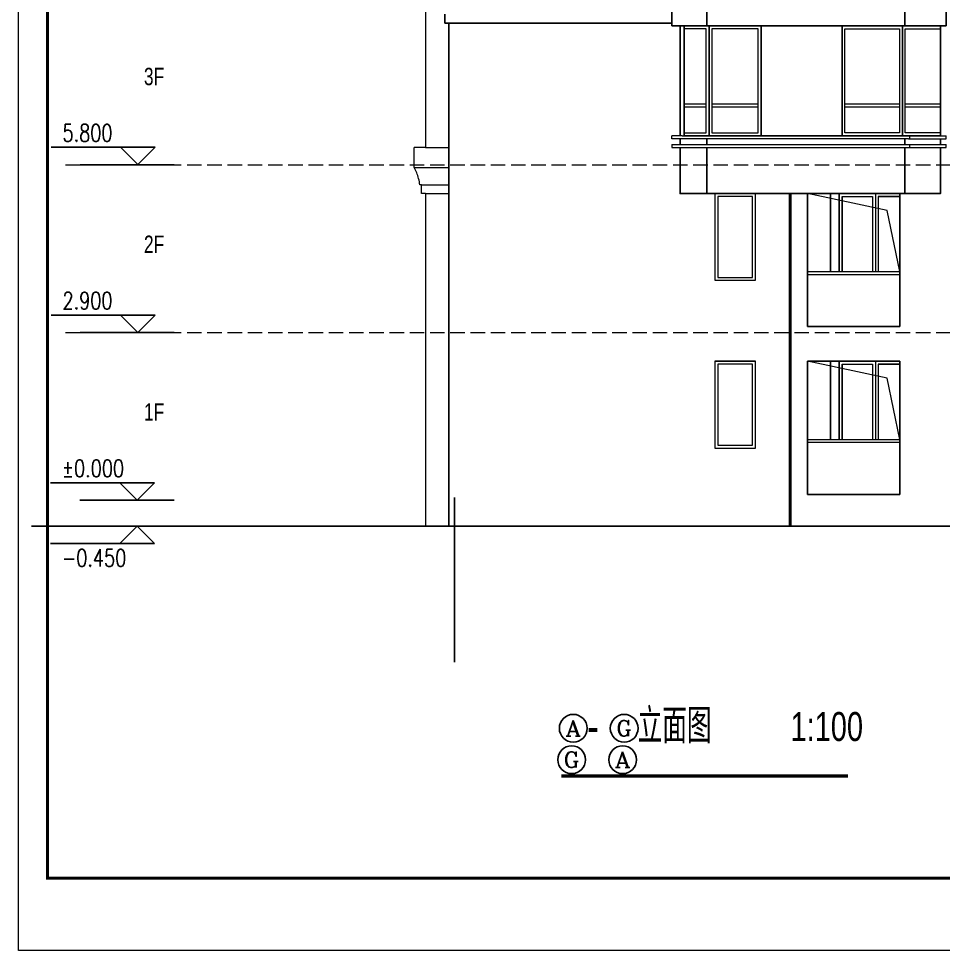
# Model space of a CAD drawing. Extents: x 1332633 to 1595679, y 264824 to 640777.
# Drawn here: x 1510891 to 1526876, y 266346 to 282454 of the extents above; entities that cross this region are included whole.
import ezdxf
from ezdxf.enums import TextEntityAlignment as Align

# ---------------------------------------------------------------- set-up
doc = ezdxf.new("R2010")
doc.units = 0
doc.header["$LTSCALE"] = 1000
doc.header["$MEASUREMENT"] = 0
doc.linetypes.add('DASH', pattern=[0.35, 0.25, -0.1])
doc.linetypes.add('DOTE', pattern=[2.42, 2, -0.2, 0.02, -0.2])
for name, color, linetype, lineweight in [('_公共_图框', 4, 'CONTINUOUS', 5), ('DOTE', 1, 'DOTE', 13), ('PUB_TEXT', 7, 'CONTINUOUS', 13), ('WINDOW', 4, 'CONTINUOUS', 13), ('木头', 44, 'CONTINUOUS', 13)]:
    doc.layers.add(name, color=color, linetype=linetype, lineweight=lineweight)
for name, color, linetype in [('A-Balcony(建筑阳台)', 32, 'CONTINUOUS'), ('A-Hz1汉字注明（平、立面、房间名称等）', 7, 'CONTINUOUS'), ('A-Wall(建筑墙)', 255, 'CONTINUOUS'), ('A-WALL_建筑墙_', 255, 'CONTINUOUS'), ('AXIS', 3, 'CONTINUOUS'), ('AXIS_TEXT', 7, 'CONTINUOUS'), ('DIM_ELEV', 3, 'CONTINUOUS'), ('PUB_DIM', 3, 'CONTINUOUS')]:
    doc.layers.add(name, color=color, linetype=linetype)
doc.styles.add('_TCH_AXIS', font='COMPLEX', dxfattribs={"bigfont": 'GBCBIG'})
doc.styles.add('_TCH_DIM', font='SIMPLEX', dxfattribs={"width": 0.8, "bigfont": 'HZTXT'})
doc.styles.add('sunyat', font='3yromanc.shx', dxfattribs={"width": 0.75, "bigfont": '3yhztxt.shx'})
doc.styles.add('图框文字', font='SIMKAI.TTF')

# ---------------------------------------------------------------- blocks, each defined once
blk = doc.blocks.new('qqwqw')
at = {"layer": '_公共_图框'}
blk.add_lwpolyline([(-63075, 0), (0, 0), (0, 29700), (-63075, 29700)], close=True, dxfattribs=at)
at = {"layer": '_公共_图框', "const_width": 50}
blk.add_lwpolyline([(-61825, 500), (-500, 500), (-500, 29200), (-61825, 29200)], close=True, dxfattribs=at)
at = {"layer": '_公共_图框', "style": '图框文字'}
for tag, height, p in [('建设单位', 250, (-2500, 19150)), ('合作单位', 250, (-2527, 16842)), ('项目名称', 250, (-2500, 15150)), ('项目编号', 250, (-2500, 13150)), ('建筑', 175, (-1300, 2800)), ('方案深化', 175, (-1300, 2450)), ('1:100', 175, (-1300, 2100)), ('20090705', 175, (-1300, 1750)), ('图号', 175, (-1300, 1225))]:
    blk.add_attdef(tag, text='', height=height, dxfattribs=at).set_placement(p, align=Align.MIDDLE_CENTER)
blk = doc.blocks.new('hdshtg')
at = {"layer": 'A-Wall(建筑墙)'}
for p, q in [((1403201, 193775), (1403201, 193275)), ((1407731, 193775), (1403201, 193775)), ((1403801, 193775), (1403801, 193275)), ((1407225, 193775), (1407225, 193275)), ((1407731, 193775), (1407942, 193775)), ((1407942, 193775), (1407942, 193275)), ((1403342, 193275), (1403201, 193275)), ((1403342, 193275), (1403342, 191375)), ((1403550, 193275), (1403342, 193275)), ((1404742, 193275), (1406142, 193275)), ((1406142, 193275), (1406142, 191375)), ((1406142, 193275), (1407292, 193275)), ((1407184, 193275), (1407184, 191375)), ((1407292, 193275), (1407313, 193275)), ((1407313, 193275), (1407842, 193275)), ((1407842, 193275), (1407907, 193275)), ((1407842, 193225), (1407842, 193275)), ((1407842, 191925), (1407842, 193225)), ((1407907, 193275), (1407942, 193275)), ((1407842, 191875), (1407842, 191925)), ((1407842, 191425), (1407842, 191875)), ((1404742, 191375), (1407842, 191375)), ((1407842, 191425), (1407842, 191375)), ((1403342, 191325), (1403342, 191225)), ((1403801, 191325), (1403801, 191225)), ((1407225, 191325), (1407225, 191225)), ((1407842, 191325), (1407842, 191225)), ((1403342, 191175), (1403342, 190875)), ((1407842, 191175), (1407842, 190875))]:
    blk.add_line(p, q, dxfattribs=at)
for points in [[(1403413, 193275), (1403413, 191375), (1404742, 191375), (1404742, 193275), (1403413, 193275)], [(1403842, 193275), (1403842, 191375), (1404742, 191375), (1404742, 193275), (1403842, 193275)]]:
    blk.add_lwpolyline(points, dxfattribs=at)
at = {"layer": 'WINDOW'}
for p, q in [((1406187, 193225), (1406364, 193225)), ((1406187, 191925), (1406187, 193225)), ((1406364, 193225), (1406410, 193225)), ((1406410, 193225), (1407134, 193225)), ((1407134, 193225), (1407134, 191925)), ((1407233, 193225), (1407842, 193225)), ((1407233, 191925), (1407233, 193225)), ((1403413, 191925), (1403792, 191925)), ((1403413, 191875), (1403792, 191875)), ((1403892, 191925), (1404692, 191925)), ((1403892, 191875), (1404692, 191875)), ((1406187, 191925), (1406364, 191925)), ((1406187, 191875), (1406187, 191925)), ((1406187, 191425), (1406187, 191875)), ((1406187, 191875), (1406364, 191875)), ((1406364, 191925), (1406410, 191925)), ((1406364, 191875), (1406410, 191875)), ((1406410, 191925), (1407134, 191925)), ((1406410, 191875), (1407134, 191875)), ((1407134, 191925), (1407134, 191875)), ((1407134, 191875), (1407134, 191425)), ((1407233, 191925), (1407842, 191925)), ((1407233, 191875), (1407233, 191925)), ((1407233, 191425), (1407233, 191875)), ((1407233, 191875), (1407842, 191875)), ((1406364, 191425), (1406187, 191425)), ((1406410, 191425), (1406364, 191425)), ((1407134, 191425), (1406410, 191425)), ((1407842, 191425), (1407233, 191425))]:
    blk.add_line(p, q, dxfattribs=at)
at = {"layer": 'WINDOW', "color": 8}
for p, q in [((1403201, 191375), (1403200, 191375)), ((1403201, 191325), (1403201, 191375)), ((1403377, 191375), (1403201, 191375)), ((1403377, 191375), (1403550, 191375)), ((1404913, 191375), (1405408, 191375)), ((1405408, 191375), (1405507, 191375)), ((1405507, 191375), (1406142, 191375)), ((1406142, 191375), (1407292, 191375)), ((1407292, 191375), (1407314, 191375)), ((1407314, 191325), (1407314, 191375)), ((1407314, 191375), (1407842, 191375)), ((1407842, 191375), (1407907, 191375)), ((1407907, 191375), (1407942, 191375)), ((1407942, 191325), (1407942, 191375)), ((1407942, 191375), (1407942, 191375)), ((1403744, 191325), (1403201, 191325)), ((1403201, 191225), (1403342, 191225)), ((1403201, 191225), (1403201, 191175)), ((1403342, 191225), (1403744, 191225)), ((1407292, 191325), (1403744, 191325)), ((1403744, 191225), (1407313, 191225)), ((1403801, 191225), (1403801, 191225)), ((1407292, 191325), (1407942, 191325)), ((1407313, 191225), (1407314, 191225)), ((1407314, 191175), (1407314, 191225)), ((1407314, 191225), (1407942, 191225)), ((1407942, 191175), (1407942, 191225)), ((1407942, 191225), (1407942, 191225)), ((1403201, 191175), (1403342, 191175)), ((1403342, 191175), (1403744, 191175)), ((1403744, 191175), (1407313, 191175)), ((1403801, 191175), (1403801, 191175)), ((1407313, 191175), (1407314, 191175)), ((1407314, 191175), (1407942, 191175)), ((1407942, 191175), (1407942, 191175))]:
    blk.add_line(p, q, dxfattribs=at)
at = {"layer": 'WINDOW'}
for points in [[(1403413, 193225), (1403413, 191425), (1403792, 191425), (1403792, 193225)], [(1403892, 193225), (1403892, 191425), (1404692, 191425), (1404692, 193225)]]:
    blk.add_lwpolyline(points, close=True, dxfattribs=at)

msp = doc.modelspace()

# ---------------------------------------------------------------- linework, layer by layer
at = {"layer": 'A-Balcony(建筑阳台)'}
for p, q in [((1524926, 279430), (1524926, 278080)), ((1524926, 276530), (1524926, 275180))]:
    msp.add_line(p, q, dxfattribs=at)
at = {"layer": 'A-Hz1汉字注明（平、立面、房间名称等）', "const_width": 60, "elevation": 0}
msp.add_lwpolyline([(1520274, 269362), (1525226, 269362)], dxfattribs=at)
at = {"layer": 'A-Wall(建筑墙)'}
for p, q in [((1518326, 282379, 0), (1518326, 273679, 0)), ((1522785, 280230, 0), (1522785, 279430, 0)), ((1526208, 280230, 0), (1526208, 279430, 0))]:
    msp.add_line(p, q, dxfattribs=at)
at = {"layer": 'A-Wall(建筑墙)', "elevation": 0}
msp.add_lwpolyline([(1522326, 279929), (1522326, 279430), (1526826, 279430), (1526826, 279929)], dxfattribs=at)
at = {"layer": 'A-WALL_建筑墙_'}
for p, q in [((1518256, 282379, 0), (1518256, 282529, 0)), ((1522185, 282379, 0), (1518256, 282379, 0)), ((1518326, 282379, 0), (1518326, 273679, 0)), ((1524226, 273680), (1524226, 279430)), ((1524526, 277130), (1524526, 279430)), ((1526126, 279430), (1526126, 278080)), ((1526126, 277130), (1526126, 279430)), ((1518326, 277529, 0), (1518326, 276529, 0)), ((1524526, 277130), (1526126, 277130)), ((1524526, 276530), (1526126, 276530)), ((1524526, 274230), (1524526, 276530)), ((1526126, 274230), (1526126, 276530)), ((1518326, 274629, 0), (1518326, 273679, 0)), ((1524526, 274230), (1526126, 274230)), ((1538335, 273679, 0), (1511111, 273679, 0))]:
    msp.add_line(p, q, dxfattribs=at)
at = {"layer": 'A-WALL_建筑墙_', "const_width": 50}
msp.add_lwpolyline([(1524226, 273680), (1524226, 279430)], dxfattribs=at)
at = {"layer": 'AXIS'}
msp.add_line((1518426, 274174), (1518426, 271328), dxfattribs=at)
at = {"layer": 'DIM_ELEV'}
for p, q in [((1513252, 280230, 0), (1511452, 280230, 0)), ((1512952, 279930, 0), (1512652, 280230, 0)), ((1512952, 279930, 0), (1513252, 280230, 0)), ((1513582, 279929, 0), (1511957, 279929, 0)), ((1513252, 277330, 0), (1511452, 277330, 0)), ((1512952, 277030, 0), (1512652, 277330, 0)), ((1512952, 277030, 0), (1513252, 277330, 0)), ((1513582, 277029, 0), (1511957, 277029, 0)), ((1513242, 274430, 0), (1511442, 274430, 0)), ((1512942, 274130, 0), (1512642, 274430, 0)), ((1512942, 274130, 0), (1513242, 274430, 0)), ((1513578, 274129, 0), (1511947, 274129, 0)), ((1512947, 273679, 0), (1511947, 273679, 0)), ((1512942, 273679, 0), (1512642, 273379, 0)), ((1512942, 273679, 0), (1513242, 273379, 0)), ((1513242, 273379, 0), (1511442, 273379, 0))]:
    msp.add_line(p, q, dxfattribs=at)
at = {"layer": 'DOTE', "linetype": 'DASH'}
for p, q in [((1511703, 279929, 0), (1536470, 279929, 0)), ((1511703, 277029, 0), (1536470, 277029, 0))]:
    msp.add_line(p, q, dxfattribs=at)
at = {"layer": 'PUB_DIM', "linetype": 'ByBlock'}
for centre in [(1520478, 270186, 0), (1521359, 270186, 0), (1520452, 269641, 0), (1521332, 269641, 0)]:
    msp.add_circle(centre, 240, dxfattribs=at)
at = {"layer": 'WINDOW', "color": 8}
for p, q in [((1522926, 279430), (1522926, 279430)), ((1523626, 279430), (1522926, 279430)), ((1523626, 279430), (1523626, 279430)), ((1522926, 276530), (1523626, 276530)), ((1522926, 276530), (1522926, 276530)), ((1523626, 276530), (1523626, 276530))]:
    msp.add_line(p, q, dxfattribs=at)
at = {"layer": 'WINDOW'}
for p, q in [((1524526, 278080), (1526126, 278080)), ((1524526, 278030), (1526126, 278030)), ((1524526, 275180), (1526126, 275180)), ((1524526, 275130), (1526126, 275130))]:
    msp.add_line(p, q, dxfattribs=at)
at = {"layer": 'WINDOW', "color": 8}
for points in [[(1523626, 279430), (1522926, 279430), (1522926, 277930), (1523626, 277930)], [(1523626, 276530), (1522926, 276530), (1522926, 275030), (1523626, 275030)]]:
    msp.add_lwpolyline(points, close=True, dxfattribs=at)
at = {"layer": 'WINDOW'}
for points in [[(1523576, 279380), (1522976, 279380), (1522976, 277980), (1523576, 277980)], [(1523576, 276480), (1522976, 276480), (1522976, 275080), (1523576, 275080)]]:
    msp.add_lwpolyline(points, close=True, dxfattribs=at)
at = {"layer": '木头'}
for p, q in [((1517926, 312329, 0), (1517926, 280229, 0)), ((1517926, 280229, 0), (1517726, 280229, 0)), ((1517726, 279879, 0), (1517726, 280229, 0)), ((1517926, 280229, 0), (1518326, 280229, 0)), ((1517739, 279858, 0), (1517726, 279879, 0)), ((1517726, 279879, 0), (1518326, 279879, 0)), ((1517750, 279836, 0), (1517739, 279858, 0)), ((1517762, 279813, 0), (1517750, 279836, 0)), ((1517772, 279790, 0), (1517762, 279813, 0)), ((1517782, 279765, 0), (1517772, 279790, 0)), ((1517790, 279740, 0), (1517782, 279765, 0)), ((1517799, 279715, 0), (1517790, 279740, 0)), ((1517806, 279689, 0), (1517799, 279715, 0)), ((1517812, 279662, 0), (1517806, 279689, 0)), ((1517818, 279635, 0), (1517812, 279662, 0)), ((1517822, 279607, 0), (1517818, 279635, 0)), ((1517826, 279579, 0), (1517822, 279607, 0)), ((1517856, 279579, 0), (1517826, 279579, 0)), ((1517856, 279429, 0), (1517856, 279579, 0)), ((1517856, 279579, 0), (1518326, 279579, 0)), ((1517926, 279429, 0), (1517856, 279429, 0)), ((1517926, 279429, 0), (1518326, 279429, 0)), ((1517926, 279429, 0), (1517926, 273679, 0)), ((1525907, 279136), (1524526, 279430)), ((1525076, 279430), (1525076, 278080)), ((1526126, 279430), (1525076, 279430)), ((1525126, 279380), (1525651, 279380)), ((1525126, 279380), (1525126, 278080)), ((1525651, 279380), (1525651, 278080)), ((1525701, 279430), (1525701, 278080)), ((1526126, 279380), (1525751, 279380)), ((1525751, 279380), (1525751, 278080)), ((1526126, 278080), (1525907, 279136)), ((1525907, 276236), (1524526, 276530)), ((1525076, 276530), (1525076, 275180)), ((1526126, 276530), (1525076, 276530)), ((1525126, 276480), (1525651, 276480)), ((1525126, 276480), (1525126, 275180)), ((1525651, 276480), (1525651, 275180)), ((1525701, 276530), (1525701, 275180)), ((1526126, 276480), (1525751, 276480)), ((1525751, 276480), (1525751, 275180)), ((1526126, 275180), (1525907, 276236))]:
    msp.add_line(p, q, dxfattribs=at)
for points in [[(1525076, 278080), (1525076, 279430), (1526126, 279430)], [(1525126, 278080), (1525126, 279380), (1525651, 279380)], [(1525751, 279380), (1526126, 279380)], [(1525076, 275180), (1525076, 276530), (1526126, 276530)], [(1525126, 275180), (1525126, 276480), (1525651, 276480)], [(1525751, 276480), (1526126, 276480)]]:
    msp.add_lwpolyline(points, dxfattribs=at)

# ---------------------------------------------------------------- block references
at = {"layer": 'A-Wall(建筑墙)', "xscale": -1, "rotation": 270}
msp.add_blockref('qqwqw', (1510891, 329421, 0), dxfattribs=at)
at = {"layer": 'A-Wall(建筑墙)'}
msp.add_blockref('hdshtg', (118984, 89054, 0), dxfattribs=at)

# ---------------------------------------------------------------- texts
at = {"layer": 'A-Hz1汉字注明（平、立面、房间名称等）', "style": 'sunyat', "width": 0.75}
for s, height, p in [('3F', 300, (1513057, 281304, 0)), ('2F', 300, (1513057, 278404, 0)), ('1F', 300, (1513057, 275504, 0)), ('-    立面图', 600, (1520720, 269925, 0)), ('1:100', 500, (1524233, 269966, 0))]:
    msp.add_text(s, height=height, dxfattribs=at).set_placement(p)
at = {"layer": 'AXIS_TEXT', "linetype": 'ByBlock', "style": '_TCH_AXIS', "width": 1.166667}
for s, p, p2 in [('A', (1520342, 270050, 0), (1520614, 270050, 0)), ('G', (1521223, 270050, 0), (1521494, 270050, 0)), ('G', (1520316, 269505, 0), (1520588, 269505, 0)), ('A', (1521197, 269505, 0), (1521468, 269505, 0))]:
    msp.add_text(s, height=272, dxfattribs=at).set_placement(p, p2, align=Align.FIT)
at = {"layer": 'PUB_TEXT', "style": '_TCH_DIM', "width": 0.752941}
for s, p in [('5.800', (1511649, 280330, 0)), ('2.900', (1511649, 277430, 0)), ('%%P0.000', (1511639, 274530, 0)), ('-0.450', (1511639, 272982, 0))]:
    msp.add_text(s, height=297.5, dxfattribs=at).set_placement(p)

doc.saveas('drawing.dxf')
